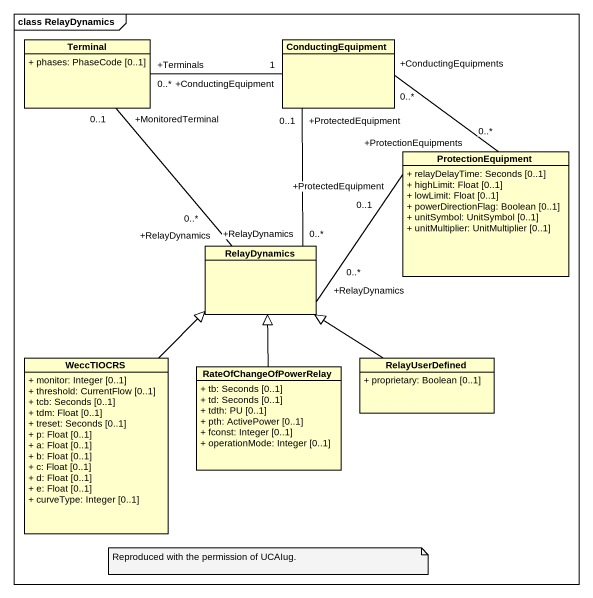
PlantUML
@startuml
mainframe class RelayDynamics
hide circle
hide empty members
skinparam classAttributeIconSize 0
class Terminal {
  + phases: PhaseCode [0..1]
}
class ConductingEquipment
class ProtectionEquipment {
  + relayDelayTime: Seconds [0..1]
  + highLimit: Float [0..1]
  + lowLimit: Float [0..1]
  + powerDirectionFlag: Boolean [0..1]
  + unitSymbol: UnitSymbol [0..1]
  + unitMultiplier: UnitMultiplier [0..1]
}
class RelayDynamics
class WeccTIOCRS {
  + monitor: Integer [0..1]
  + threshold: CurrentFlow [0..1]
  + tcb: Seconds [0..1]
  + tdm: Float [0..1]
  + treset: Seconds [0..1]
  + p: Float [0..1]
  + a: Float [0..1]
  + b: Float [0..1]
  + c: Float [0..1]
  + d: Float [0..1]
  + e: Float [0..1]
  + curveType: Integer [0..1]
}
class RateOfChangeOfPowerRelay {
  + tb: Seconds [0..1]
  + td: Seconds [0..1]
  + tdth: PU [0..1]
  + pth: ActivePower [0..1]
  + fconst: Integer [0..1]
  + operationMode: Integer [0..1]
}
class RelayUserDefined {
  + proprietary: Boolean [0..1]
}
Terminal "+Terminals\n0..*" -right- "+ConductingEquipment\n1" ConductingEquipment
ProtectionEquipment "+ProtectionEquipments\n0..*" -up- "+ConductingEquipments\n0..*" ConductingEquipment
RelayDynamics "+RelayDynamics\n0..*" -up- "+MonitoredTerminal\n0..1" Terminal
RelayDynamics "+RelayDynamics\n0..*" -up- "+ProtectedEquipment\n0..1" ConductingEquipment
RelayDynamics "+RelayDynamics\n0..*" -right- "+ProtectedEquipment\n0..1" ProtectionEquipment
WeccTIOCRS -up-|> RelayDynamics
RateOfChangeOfPowerRelay -up-|> RelayDynamics
RelayUserDefined -up-|> RelayDynamics
note as N1
  Reproduced with the permission of UCAIug.
end note
@enduml
